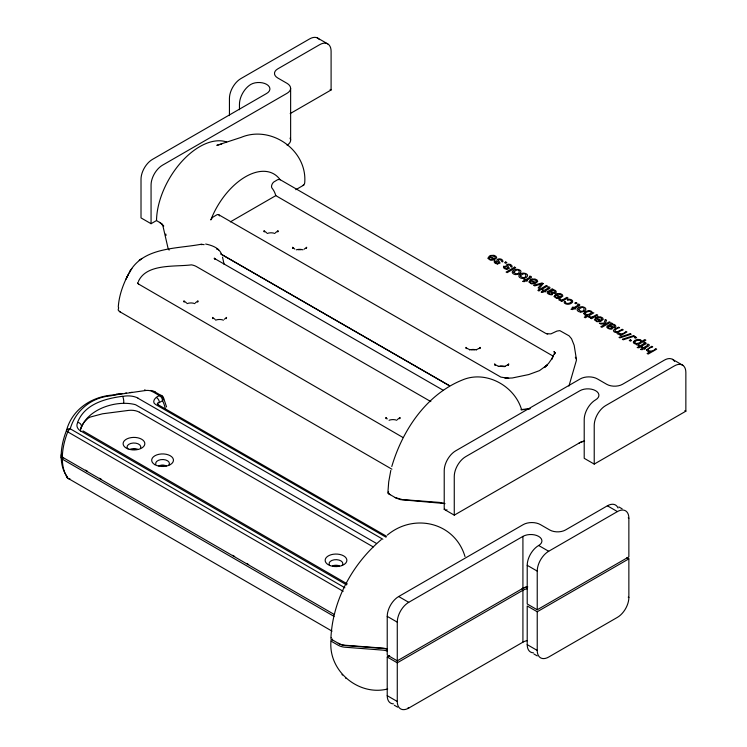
<?xml version="1.0" encoding="UTF-8"?>
<svg xmlns="http://www.w3.org/2000/svg" width="747" height="747" viewBox="0 0 747 747"><rect width="100%" height="100%" fill="white"/><g stroke="black" fill="none" stroke-linecap="round" stroke-linejoin="round"><path stroke-width="1.12" d="M527.419 640.59A11.13 6.424 0 0 0 522.919 642.168L408.721 708.091A16.191 9.347 -60 0 1 397.273 701.48L397.273 622.158A16.191 9.347 -60 0 1 408.721 602.325L522.919 536.393A11.13 6.424 0 0 1 538.662 536.393A11.13 6.424 0 0 1 538.662 545.487A16.191 9.347 -60 0 0 527.214 565.32L527.214 603.987L537.233 609.776L628.862 556.87L628.862 518.194A16.191 9.347 -60 0 0 617.414 511.583L607.395 505.803L565.488 529.987A11.13 6.424 0 0 1 549.745 529.987L540.417 524.609A12.148 7.012 0 0 0 523.245 524.609L398.683 596.526A16.191 9.347 -60 0 0 387.226 616.359L387.226 655.026L397.273 660.824L522.919 588.291A11.13 6.424 0 0 1 527.419 586.712M387.926 492.068L388.711 481.871L390.812 470.414M330.94 637.508C332.882 599.748 352.621 563.742 381.334 539.577M585.116 313.441L586.656 314.776L589.756 314.142M118.278 307.092C119.053 294.813 123.563 283.113 129.371 272.375M80.48 429.852C86.447 409.001 116.812 399.524 135.552 404.715L376.553 543.48M571.418 301.536C570.605 303.235 567.001 304.3 565.582 302.703C565.796 299.463 562.23 302.927 565.684 303.852C568.019 304.851 571.025 304.085 572.613 302.105C573.929 298.921 565.731 298.361 567.608 300.341A2.446 1.41 0 0 1 570.232 300.135A2.446 1.41 0 0 1 571.604 301.461M197.796 301.293L197.656 302.105L197.946 300.882L195.397 302.834M226.425 317.82L226.276 318.633L226.565 317.41L224.389 319.24M277.903 231.15L277.753 231.962L278.052 230.739L275.503 232.681M306.531 247.677L306.382 248.49L306.672 247.266L304.132 249.209M399.841 417.947L399.692 418.759L399.99 417.536L397.441 419.478M479.947 347.794L479.798 348.606L480.088 347.383L479.331 348.41L479.77 348.046L476.399 349.68M508.567 364.321L508.427 365.134L508.716 363.91L507.96 364.938L508.399 364.573L505.019 366.207M391.792 466.52C402.446 430.16 426.388 394.397 462.608 379.896C486.017 370.017 514.599 385.863 521.546 409.552M61.693 453.429L61.207 455.091A4.006 2.297 0.3 0 0 62.337 457.117L63.187 457.64L62.328 459.144L334.049 616.378M62.337 459.144A4.006 2.325 -0.3 0 1 61.207 457.099L61.693 455.446M118.68 307.755L118.147 309.958L119.324 311.443L391.904 469.191M568.925 386.096L576.367 360.484A12.185 7.05 -0.1 0 0 575.825 358.046A12.195 7.05 -0.1 0 0 575.311 357.253M80.471 429.217L82.347 425.211A55.651 32.13 0 0 1 84.542 421.653M126.794 277.426L125.813 279.509M127.849 275.335L126.56 277.94L128.97 273.243M138.354 281.526C146.449 263.308 174.91 267.034 191.419 264.858A11.747 6.779 0 0 1 196.405 266.558L430.842 401.597M218.656 214.706L500.863 377.104L508.698 378.374L506.821 378.355L504.991 378.197L512.227 377.991L528.773 374.555L539.465 370.633L547.308 364.928L544.432 367.571L548.587 363.359L552.014 358.513L551.585 359.242L554.834 352.528L554.498 354.227L554.666 352.575L553.929 351.576L554.741 352.584M551.585 359.242L553.48 356.011M131.864 268.556L129.67 271.88C143.741 246.743 177.497 248.928 201.793 244.129M84.56 421.653L87.969 418.367A17.256 9.963 0 0 1 90.284 417.05L102.535 413.791L128.643 410.392A11.905 6.872 0 0 1 139.437 412.232M529.81 277.249L525.655 279.705L524.618 279.107L523.796 279.583L524.824 280.181L522.667 281.432L524.338 281.666L525.86 280.779L526.635 281.227L527.466 280.751L526.691 280.302L530.267 278.239A8.534 4.93 0 0 0 531.313 277.557C532.443 275.96 527.924 275.727 529.81 276.96M548.317 287.959L544.171 290.396L543.144 289.799L542.313 290.275L543.349 290.872L541.192 292.124L542.854 292.357L544.386 291.47L545.161 291.918L545.982 291.442L545.207 290.994L548.784 288.93A8.534 4.93 0 0 0 549.839 288.249C551.053 286.811 546.468 286.316 548.335 287.651M578.122 305.149L573.967 307.605L572.94 307.008L572.109 307.484L573.145 308.081L570.988 309.323L572.65 309.557L574.182 308.679L574.957 309.127L575.778 308.651L575.003 308.203L578.589 306.13A8.534 4.93 0 0 0 579.635 305.448C580.783 303.908 576.264 303.599 578.131 304.851M644.325 343.396L640.188 345.833L639.152 345.235L638.321 345.712L639.357 346.309L637.2 347.551L638.862 347.785L640.394 346.907L641.169 347.355L642 346.879L641.225 346.431L644.801 344.358A8.534 4.93 0 0 0 645.847 343.676M647.64 345.301L643.503 347.738L642.467 347.15L641.636 347.626L642.672 348.223L640.515 349.465L642.177 349.699L643.709 348.821L644.484 349.269L645.305 348.784L644.53 348.335L648.116 346.272A8.534 4.93 0 0 0 649.162 345.59C650.254 344.05 645.791 343.685 647.658 344.993M645.828 343.676C647.098 342.238 642.429 341.696 644.344 343.088M303.161 185.461L303.394 184.798M389.439 493.375L389.439 494.234M388.58 491.89L387.917 492.796L388.58 493.73L396.097 498.081L400.653 499.659L443.886 503.469M141.809 258.453L139.203 260.395L139.726 260.012M61.207 457.099L62.403 456.212M387.348 535.076C414.053 512.703 454.951 522.33 465.007 556.59M610.504 324.123L607.647 325.795A6.788 3.922 0 0 0 607.05 326.187C605.023 328.549 613.801 330.519 611.886 328.176M548.055 291.386L550.913 289.715A5.556 3.212 0 0 0 552.126 288.753L553.069 289.322A2.811 1.625 0 0 1 552.547 289.92C557.075 289.117 557.794 294.888 552.799 293.113A7.722 4.454 0 0 1 552.182 292.871L551.697 292.656M489.369 256.146L487.838 258.313L490.396 260.18L494.01 259.975L496.68 257.855L496.092 256.398L493.954 255.315L490.611 255.474L494.822 256.632L495.261 257.706L494.355 258.705L489.453 256.1M530.398 279.836L528.867 281.993L531.425 283.86L535.029 283.655L537.7 281.535L537.112 280.078L534.983 278.995L531.64 279.154L535.851 280.312L536.281 281.395L535.384 282.394L530.491 279.78M555.535 294.355L554.003 296.512L556.562 298.38L560.175 298.174L562.846 296.055L562.258 294.598L560.119 293.515L556.776 293.674L560.988 294.832L561.445 295.831L560.521 296.904L555.637 294.29M595.938 317.68L594.407 319.837L596.965 321.705L600.569 321.499L603.249 319.38L602.652 317.923L600.523 316.84L597.18 316.999L601.391 318.157L601.83 319.23L600.924 320.239L596.022 317.634M163.649 399.29A68.388 39.479 -60 0 0 162.276 396.162A4.052 2.334 -60 0 0 159.662 395.723C155.964 396.237 150.791 402.063 155.759 404.594L386.059 537.214M290.191 113.591L331.098 89.976L331.098 51.3A16.191 9.347 -60 0 0 319.651 44.689L277.744 68.883A11.13 6.424 0 0 0 277.744 77.977L287.072 83.365A12.148 7.012 0 0 1 287.072 93.272L162.51 165.19A16.191 9.347 -60 0 0 151.062 185.023L151.062 223.698L156.506 220.552A61.151 35.305 -60 0 1 181.353 161.996A61.151 35.305 -60 0 1 226.686 141.986M230.375 221.859L275.811 195.63L553.49 356.328M295.793 189.719L304.02 184.967L304.515 183.529M618.656 331.313L622.232 329.25L623.259 329.847C612.661 333.125 622.877 336.122 625.902 331.369L626.938 331.967L620.729 335.552L619.795 335.011L620.72 334.479M674.56 361.399A16.191 9.347 -60 0 0 664.391 360.119L622.484 384.313A11.13 6.424 0 0 1 606.741 384.313L597.413 378.925A12.148 7.012 0 0 0 580.232 378.925L455.67 450.843A16.191 9.347 -60 0 0 444.222 470.675L444.222 509.351L444.829 508.996M445.94 510.341L446.958 509.753M444.222 509.351L454.269 515.15L579.915 442.607A11.13 6.424 0 0 1 584.406 441.029M594.229 464.092L685.858 411.186L685.858 372.51A16.191 9.347 -60 0 0 674.41 365.899L605.677 405.584A16.191 9.347 -60 0 0 594.22 425.426L594.229 464.092L584.21 458.313L584.21 419.637A16.191 9.347 -60 0 1 595.658 399.804A11.13 6.424 0 0 0 595.658 390.718A11.13 6.424 0 0 0 579.915 390.718L465.717 456.641A16.191 9.347 -60 0 0 454.26 476.474L454.269 515.15M537.233 609.776L537.233 571.1A16.191 9.347 -60 0 1 548.681 551.267L617.414 511.583M393.417 703.851A16.191 9.347 -60 0 1 387.226 695.681L387.226 657.015L389.626 655.623M628.862 558.849L628.862 597.525A16.191 9.347 -60 0 1 617.414 617.358L548.681 657.043A16.191 9.347 -60 0 1 537.233 650.432L537.233 611.756L628.862 558.849L626.864 557.692M520.398 274.14C522.564 271.768 530.389 273.925 526.588 277.184A8.058 4.65 0 0 1 525.795 277.632L524.721 278.061A3.679 2.12 0 0 1 522.564 278.314M578.645 307.773C580.811 305.392 588.636 307.549 584.836 310.808A8.058 4.65 0 0 1 584.042 311.266L582.968 311.695A3.679 2.12 0 0 1 580.821 311.947M610.262 325.487L609.869 325.701A13.194 7.619 0 0 1 612.017 326.523C615.724 328.475 615.201 323.974 611.466 324.992A3.567 2.054 0 0 0 610.29 325.505M549.278 291.872L549.456 291.778A15.762 9.104 0 0 1 551.678 292.675M609.001 326.206L608.861 326.29A1.746 1.008 0 0 0 608.123 327.009M221.766 143.994L216.817 145.348L241.113 137.392C271.068 124.749 307.82 150.371 304.673 183.304M551.865 290.583C555.899 289.761 555.955 294.225 552.444 292.096A13.194 7.619 0 0 0 550.296 291.274L550.66 291.078A3.567 2.054 0 0 1 551.846 290.564M113.861 394.939C92.357 396.171 72.17 408.964 66.455 430.608A54.503 31.467 -60 0 0 66.147 475.064M387.702 688.958C358.943 696.391 328.531 671.32 330.94 641.449M114.702 394.799L116.383 394.528M120.725 393.856L122.181 393.641M125.085 393.23L126.542 393.034M130.053 392.567L132.116 392.296M152.696 391.643A7.9 4.566 0 0 0 145.348 390.541L116.476 394.715A146.692 84.691 0 0 0 110.145 395.929C91.227 397.563 75.512 410.645 70.218 428.787A4.052 2.344 -59.9 0 0 67.744 431.85A56.212 32.457 -60 0 0 67.744 478.155L332.07 631.159M617.181 332.35L616.518 332.396A3.1 1.793 0 0 1 614.146 331.892C610.971 329.866 618.273 327.681 618.553 327.13L619.59 327.728C616.789 327.644 612.391 331.771 616.957 331.855M521.173 409.571L530.23 408.684M521.182 409.879L528.979 409.113M298.072 249.703L301.228 249.703M471.488 349.82L474.644 349.82M500.107 366.347L504.785 366.618M546.711 333.788L550.95 333.862L556.954 331.08L559.802 330.622L569.083 335.833L571.539 338.746L574.154 345.263L576.329 358.728M497.446 263.999L500.088 263.019L498.763 260.936A8.31 4.799 0 0 1 498.212 260.329C498.146 259.153 500.378 259.545 501.032 260.189C501.433 262.094 503.936 262.804 502.516 260.124C500.331 257.285 493.72 259.554 498.37 262.346M506.709 269.35L509.351 268.36L508.025 266.287A8.31 4.799 0 0 1 507.465 265.68C507.53 264.382 509.706 264.98 510.36 265.587C510.462 267.519 513.18 267.818 511.686 265.39C509.435 262.673 503.039 264.942 507.633 267.697M204.164 244.652L202.642 244.474A4.099 2.381 -0.3 0 0 201.064 244.652M205.677 244.036C211.775 245.277 219.543 247.892 221.56 254.419M547.71 333.956L545.637 333.339L279.77 179.448L277.744 179.644L273.719 182.053A4.043 2.334 -60 0 0 271.684 187.534L271.983 188.067A44.531 25.706 -60 0 1 275.811 195.63M469.723 349.68L466.352 348.046L466.791 348.41L466.035 347.383L466.324 348.606L466.184 347.794M498.352 366.207L494.981 364.573L495.41 364.938L494.654 363.91L494.953 365.134L494.803 364.321M294.804 249.096L292.619 247.266L292.908 248.49L292.768 247.677M445.044 503.674L439.563 502.423L402.231 499.566L395.238 497.577M494.766 260.918L495.961 261.431M504.029 266.268L505.224 266.772M266.539 232.681L263.99 230.739L264.289 231.962L264.139 231.15M186.433 302.834L183.893 300.882L184.182 302.105L184.033 301.293M215.061 319.361L212.512 317.41L212.802 318.633L212.662 317.82M317.326 37.892L327.746 43.896M330.099 89.397L331.098 89.976M611.634 323.134L612.671 323.731A2.811 1.625 0 0 1 612.148 324.329C616.723 323.535 617.386 329.343 612.344 327.494A7.722 4.454 0 0 1 611.784 327.279L611.298 327.065A15.762 9.104 0 0 0 609.066 326.159M489.808 257.099L493.422 259.19M555.973 295.298L559.587 297.39A2.624 1.513 0 0 1 556.739 297.614A2.624 1.513 0 0 1 555.254 296.185A2.895 1.671 0 0 1 556.001 295.317M596.367 318.624L599.99 320.715M684.85 410.607L685.858 411.186M220.776 253.98L448.751 385.303M221.336 254.316L449.61 385.816M156.506 220.552L161.847 223.801L163.77 226.052M443.391 390.364L214.268 258.359L215.435 259.424L214.314 258.173L214.557 258.602M151.062 223.698L141.015 217.9L141.015 179.224A16.191 9.347 -60 0 1 152.463 159.391L266.651 93.459A11.13 6.424 0 0 0 266.651 84.374A11.13 6.424 0 0 0 250.908 84.374A16.191 9.347 -60 0 0 239.46 104.206L239.46 109.734M618.833 506.924L622.167 508.856M628.236 517.83L628.862 518.194M628.236 597.161L628.862 597.525M538.662 545.487L548.681 551.267M527.214 565.32L537.233 571.1M537.233 611.756L527.214 605.976L527.214 644.642A16.191 9.347 -60 0 0 533.405 652.813M155.264 392.119L162.276 396.162A4.052 3.091 -26.6 0 1 162.529 400.672A64.345 37.145 -60 0 1 165.414 409.029M152.659 391.671L159.662 395.723A4.052 2.344 59.9 0 1 162.529 400.672L159.372 402.502A4.052 2.344 59.9 0 0 156.506 397.544M386.516 536.262L158.243 404.809M137.943 398.216L382.866 539.241M139.418 412.241L373.22 546.916M527.214 644.642L537.233 650.432M533.909 653.989L537.252 655.913M398.683 596.526L408.721 602.325M387.226 616.359L397.273 622.158M387.226 657.015L397.273 662.813L522.919 590.27A11.13 6.424 0 0 1 527.419 588.692M387.226 695.681L397.273 701.48M408.095 707.726L408.721 708.091M394.295 705.233L397.619 707.157M672.487 359.316L682.889 365.348M402.708 437.331L138.083 283.767M82.973 430.907L347.308 583.939M80.956 431.112L346.627 584.91M344.89 587.786L70.218 428.787A4.052 3.212 22.6 0 0 66.455 430.608A4.052 0.84 21.4 0 0 67.744 431.85L343.181 591.307M85.503 470.152L87.502 471.31M99.519 478.257L101.517 479.415M232.662 555.31L234.661 556.468M246.678 563.425L248.676 564.583M62.328 457.117L334.049 614.351M388.151 493.337L390.242 494.691M159.578 222.326L161.875 224.184L163.023 226.369L167.972 247.929L169.121 250.105M387.254 418.899L385.928 417.536L386.218 418.759L386.078 417.947M120.183 311.957L119.483 311.303M552.294 293.776C554.246 296.055 545.366 294.215 547.467 291.788A6.788 3.922 0 0 1 548.065 291.386M279.77 179.448L280.218 179.859A56.669 32.719 -60 0 0 210.813 219.935L212.568 217.377L216.649 214.912A4.052 2.334 -60.1 0 1 219.45 215.93M341.986 674.541L342.5 675.036M345.674 678.052L346.188 678.556M138.718 284.346L137.812 282.534L137.943 283.421M163.416 397.535L166.553 406.91M222.531 257.173L224.1 264.317M165.778 234.016L166.086 235.37M522.919 536.393L522.919 588.291M522.919 642.168L522.919 590.27L522.06 588.785A12.372 7.143 0 0 1 527.793 586.909M290.63 88.314L290.63 140.212M229.441 115.608L229.441 98.417A16.191 9.347 -60 0 1 240.889 78.594L309.632 38.909A16.191 9.356 -60 0 1 319.436 39.638M607.395 505.803A16.191 9.347 -60 0 1 618.04 508.007M332.452 639.918A1.046 0.607 0 0 1 332.452 639.058M387.376 649.292A13.287 7.675 0 0 0 382.735 648.415L345.403 645.557A10.869 6.275 0 0 1 339.11 643.765L331.593 639.413A2.25 1.289 0.4 0 1 331.313 637.77M338.251 643.251A12.083 6.966 0.1 0 0 345.245 645.249L382.576 648.107A12.083 6.984 -0.1 0 1 387.226 649.04M130.025 449.32A6.882 3.978 0 0 1 137.821 449.32M133.526 448.928A8.049 4.65 0 0 1 134.721 448.947M332.63 565.768A6.882 3.978 0 0 1 339.306 565.768M334.395 565.656A8.049 4.65 0 0 1 337.149 565.619M158.653 465.848A6.882 3.978 0 0 1 166.45 465.848M160.978 465.54A8.049 4.65 0 0 1 164.125 465.54M127.606 448.555A6.882 3.978 0 0 1 133.227 443.027A6.882 3.978 0 0 1 140.66 447.789M329.231 564.433A6.882 3.978 0 0 1 336.664 559.671A6.882 3.978 0 0 1 342.285 565.199M155.815 464.317A6.882 3.978 0 0 1 163.248 459.545A6.882 3.978 0 0 1 168.869 465.082M63.196 457.64A2.801 1.615 0 0 1 62.384 456.305M116.14 394.164A203.623 98.315 -0.6 0 1 120.51 393.492M150.763 390.457A11.961 7.909 -6.5 0 1 155.385 392.035M123.703 402.894A4.052 0.924 80.4 0 0 122.648 396.283C105.122 398.599 84.7 404.034 77.613 422.288A4.052 3.175 26.9 0 1 81.218 427.424M122.751 396.433A14.977 8.647 0 0 1 138.083 398.123M80.807 431.196A14.977 8.647 0 0 1 77.875 422.344M144.563 390.242A4.052 0.71 82.8 0 1 145.329 390.513M157.906 403.128A8.03 2.53 9.4 0 1 159.578 402.596M157.841 403.119A6.303 2.101 11.8 0 0 157.328 403.753A3.996 1.317 17.5 0 0 157.505 404.136A2.951 1.018 13.7 0 0 158.131 404.827M331.593 639.563A2.25 1.307 -0.4 0 0 331.593 641.421L338.251 645.268A12.083 6.984 -0.1 0 0 345.245 647.247L382.576 650.114A12.083 6.966 0.1 0 1 387.226 651.057M67.622 477.193A4.052 3.212 22.5 0 1 66.455 475.512A4.052 3.193 -35.6 0 0 67.744 478.155A4.052 2.344 -59.9 0 0 69.863 478.556M290.06 138.083A12.148 7.012 0 0 1 287.081 145.17M498.352 366.469A6.882 3.978 0 0 1 505.028 366.469M267.118 233.494A6.882 3.978 0 0 1 274.924 233.494M296.307 249.825A6.882 3.978 0 0 1 302.983 249.825M469.723 349.941A6.882 3.978 0 0 1 476.399 349.941M579.056 443.102A12.335 7.125 0 0 1 584.593 441.262M187.021 303.637A6.882 3.978 0 0 1 194.818 303.637M389.056 420.29A6.882 3.978 0 0 1 396.853 420.29M215.64 320.164A6.882 3.978 0 0 1 223.437 320.164M493.431 259.19A2.624 1.513 0 0 1 490.574 259.414A2.624 1.513 0 0 1 489.089 257.986A2.895 1.671 0 0 1 489.836 257.117M497.465 263.906A3.763 2.176 0 0 1 494.542 260.862M496.241 262.795A1.896 1.092 0 0 1 495.821 261.375M496.297 262.767A2.745 1.587 0 0 0 497.53 263.289A1.055 0.607 0 0 0 498.454 262.412M506.727 269.256A3.763 2.176 0 0 1 503.795 266.203M505.075 266.726A1.896 1.092 0 0 0 505.504 268.145A2.745 1.587 0 0 0 506.793 268.631A1.055 0.607 0 0 0 507.717 267.753M515.944 274.494A3.679 2.12 0 0 0 518.091 274.233L519.174 273.813A8.058 4.65 0 0 0 519.968 273.355C523.768 270.097 515.944 267.94 513.777 270.321A4.305 2.484 0 0 0 512.423 272.87A4.305 2.484 0 0 0 515.906 274.644M522.527 278.463A4.305 2.484 0 0 1 519.044 276.698A4.305 2.484 0 0 1 520.379 274.13M530.109 281.666A2.624 1.513 0 0 0 531.593 283.104A2.624 1.513 0 0 0 534.46 282.88L530.828 280.779A2.895 1.671 0 0 0 530.062 281.666M549.213 291.956A1.746 1.008 0 0 0 548.531 292.609A2.764 1.597 0 0 0 552.378 293.898M562.388 299.911A1.802 1.036 0 0 1 560.007 299.127C555.777 300.275 563.808 300.602 560.885 301.004L561.763 301.508L567.972 297.922L566.936 297.325L563.705 299.192A5.855 3.38 0 0 1 562.323 299.799M580.774 312.097A4.305 2.484 0 0 1 577.3 310.322A4.305 2.484 0 0 1 578.626 307.755M589.71 314.104A4.893 2.829 0 0 0 591.101 313.068A2.344 1.354 0 0 0 588.496 311.396M585.256 313.46A4.127 2.381 0 0 1 588.533 311.527M592.184 317.12A1.802 1.036 0 0 1 589.803 316.336C585.573 317.484 593.604 317.802 590.681 318.203L591.559 318.708L597.768 315.131L596.732 314.534L593.51 316.392A5.855 3.38 0 0 1 592.119 316.999M600 320.715A2.624 1.513 0 0 1 597.142 320.939A2.624 1.513 0 0 1 595.658 319.511A2.895 1.671 0 0 1 596.405 318.642M611.98 328.297A2.764 1.597 0 0 1 608.179 327.018M611.718 323.162A5.556 3.212 0 0 1 610.486 324.114M620.654 334.348A2.876 1.662 0 0 1 617.778 333.965A2.876 1.662 0 0 1 617.003 332.322M618.6 331.285A2.923 1.681 0 0 1 616.966 331.892M640.627 341.472A4.146 2.39 0 0 1 637.284 343.396M638.302 340.081A2.288 1.317 0 0 1 640.795 341.482M634.875 342.154A4.221 2.437 0 0 1 638.33 340.184M637.331 343.517A2.288 1.326 0 0 1 634.614 342.135M646.51 349.867L647.518 351.137A3.408 1.97 0 0 0 650.17 351.725L647.117 353.48L648.153 354.078L656.688 349.148L655.651 348.55C652.392 353.686 642.271 349.839 652.757 346.879L651.72 346.281L646.51 349.867M583.706 313.46L584.78 314.917A3.072 1.774 0 0 0 587.338 315.421L584.266 317.186L585.303 317.783L593.837 312.862L592.054 312.657A2.885 1.662 0 0 0 591.381 311.312A3.632 2.101 0 0 0 588.487 310.64L585.256 311.592L583.706 313.46M633.372 342.098C633.017 344.395 638.143 343.76 636.304 344.544L637.294 345.114L645.875 340.156L644.848 339.558L641.776 341.332L640.553 339.736L637.415 339.39L634.651 340.436L633.372 342.098M513.675 272.179C520.463 278.444 521.518 264.821 513.675 272.179M520.295 275.998C527.102 282.263 528.194 268.621 520.295 275.998M578.542 309.632C585.331 315.888 586.442 302.264 578.542 309.632M605.322 319.492L603.949 323.227L599.374 323.218L600.709 323.993L605.63 323.955L600.803 326.738L601.839 327.335L610.374 322.405L609.337 321.808L606.891 323.227L605.359 323.227L606.545 320.192L605.322 319.492M130.277 270.984L129.436 272.412L130.277 270.984M543.153 283.599L539.259 288.519L538.157 287.884L541.407 284.019L534.721 285.896L533.619 285.261L542.061 282.964L543.153 283.599M505.738 261.992L504.598 262.655L505.738 263.308L506.877 262.655L505.738 261.992M514.636 267.127L506.102 272.057L507.138 272.655L515.673 267.725L514.636 267.127M539.054 289.715L537.859 290.396L538.895 290.994L540.09 290.312L539.054 289.715M546.402 285.466L540.193 289.052L541.23 289.649L547.43 286.064L546.402 285.466M575.881 302.498L574.751 303.151L575.881 303.805L577.02 303.151L575.881 302.498M630.412 339.829L629.273 340.483L630.412 341.146L631.551 340.483L630.412 339.829M635.482 336.897L634.343 337.56L635.482 338.214L636.621 337.56L635.482 336.897M630.272 333.713L619.002 337.364L619.907 337.887L631.187 334.245L630.272 333.713M633.587 335.627L622.307 339.269L623.222 339.801L634.502 336.15L633.587 335.627M218.544 249.769L216.807 248.863L218.544 249.769M554.806 353.387L554.61 352.565L554.806 353.387M128.082 448.938A10.869 6.275 0 0 0 144.825 443.979A10.869 6.275 0 0 0 129.007 438.087A10.869 6.275 0 0 0 128.082 448.938M330.118 565.591A10.869 6.275 0 0 0 346.86 560.623A10.869 6.275 0 0 0 331.052 554.741A10.869 6.275 0 0 0 330.118 565.591M154.872 464.662A10.869 6.275 0 0 0 170.26 464.643A10.869 6.275 0 0 0 170.26 455.745A10.869 6.275 0 0 0 154.872 455.782A10.869 6.275 0 0 0 154.872 464.662"/></g></svg>
